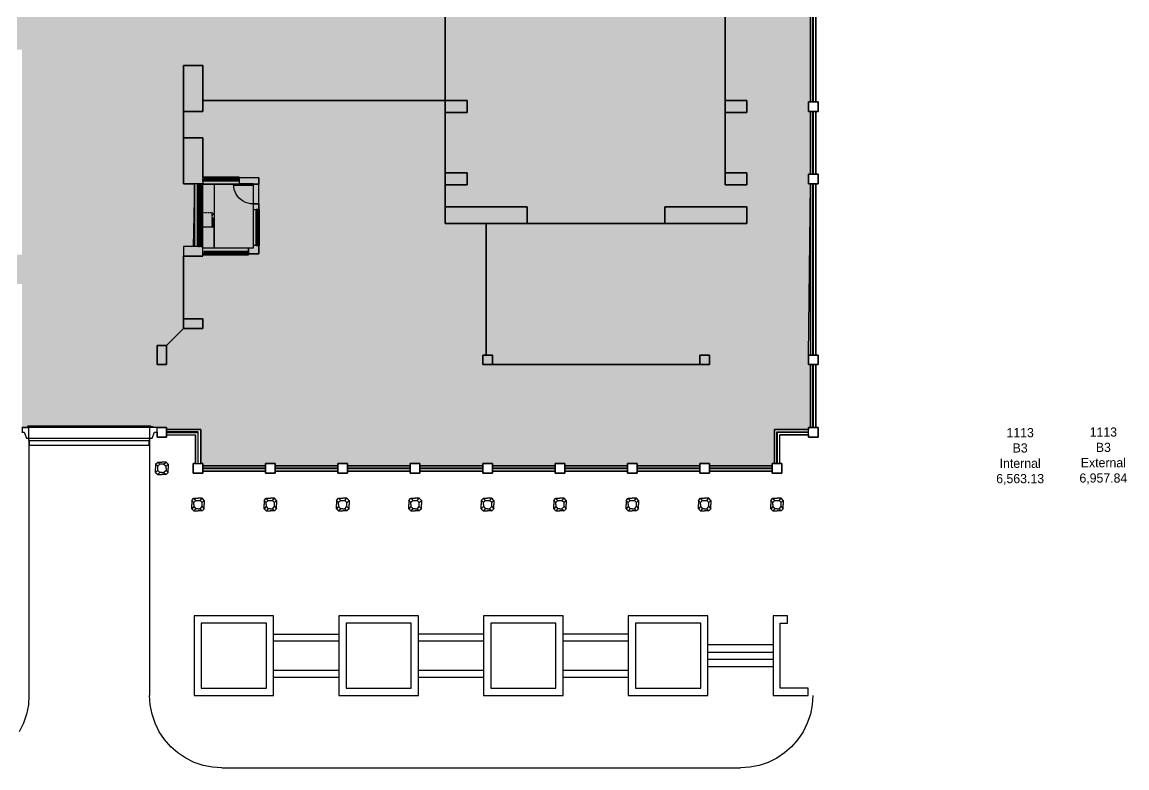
# Model space of a CAD drawing. Extents: x 301721 to 487446, y -38404 to 51035.
# Drawn here: x 382879 to 428673, y -29055 to 1869 of the extents above; entities that cross this region are included whole.
import ezdxf

# ---------------------------------------------------------------- set-up
doc = ezdxf.new("R2010")
doc.units = 0
doc.header["$MEASUREMENT"] = 0
doc.linetypes.add('Dash', pattern=[6.35, 3.175, -3.175])
for name, color, linetype in [('DR', 8, 'CONTINUOUS'), ('EXTERNAL_WORKS_P', 14, 'CONTINUOUS'), ('FURNITURE', 40, 'CONTINUOUS'), ('GROS$', 1, 'CONTINUOUS'), ('GROS$TXT', 1, 'CONTINUOUS'), ('HL-TMP', 7, 'CONTINUOUS'), ('RM', 4, 'CONTINUOUS'), ('RM$', 5, 'CONTINUOUS'), ('SHOPFITTING', 4, 'CONTINUOUS'), ('WA_EXT', 7, 'CONTINUOUS'), ('WN', 4, 'CONTINUOUS')]:
    doc.layers.add(name, color=color, linetype=linetype)

msp = doc.modelspace()

# ---------------------------------------------------------------- hatches: boundary and pattern name
at = {"layer": 'HL-TMP', "linetype": 'Continuous', "true_color": 0xcc3446}
msp.add_hatch(color=242, dxfattribs=at).paths.add_polyline_path([(397291, 34410), (397291, 38665), (393703, 38665), (393703, 38415), (393703, 38165), (391871, 38165), (391871, 38415), (391871, 38665), (391471, 38665), (391471, 39065), (391571, 39065), (391571, 40765), (340771, 40765), (340771, 39065), (340871, 39065), (340871, 38665), (340471, 38665), (340471, 38415), (340471, 38165), (338640, 38165), (338640, 38415), (338640, 38665), (333371, 38665), (332971, 38665), (332971, 39065), (333071, 39065), (333071, 40765), (331021, 40765), (331021, 40615), (331921, 40615), (331921, 40115), (331021, 40115), (331021, 39115), (331921, 39115), (331921, 38615), (331021, 38615), (331021, 35790), (331021, 34665), (331921, 34665), (331921, 34065), (326921, 34065), (326921, 34445), (324246, 34445), (319971, 34445), (319971, 34065), (319371, 34065), (319371, 34445), (318942, 34445), (316871, 34445), (316871, 10615), (317696, 10615), (317696, 10395), (318596, 10395), (318596, 10615), (319421, 10615), (320321, 10615), (324287, 10615), (331021, 10615), (331921, 10615), (331921, 10565), (332971, 10565), (333371, 10565), (337671, 10565), (340471, 10565), (340871, 10565), (340871, 10165), (340691, 10165), (340691, 7565), (340871, 7565), (340871, 7165), (340691, 7165), (340691, 5885), (341971, 5885), (341971, 6065), (342771, 6065), (342771, 5616), (342882, 5623), (342991, 5645), (343096, 5680), (343196, 5729), (343289, 5791), (343372, 5864), (343445, 5948), (343507, 6040), (343556, 6140), (343592, 6245), (343614, 6354), (343621, 6473), (343621, 6765), (343471, 6765), (343471, 7565), (343621, 7565), (343621, 9457), (343614, 9576), (343592, 9685), (343556, 9790), (343507, 9890), (343445, 9982), (343372, 10066), (343289, 10139), (343196, 10201), (343096, 10250), (342999, 10283), (342771, 10313), (342771, 10565), (343056, 10528), (343192, 10481), (343321, 10418), (343441, 10338), (343549, 10243), (343644, 10135), (343724, 10015), (343788, 9886), (343834, 9750), (343862, 9609), (343871, 9465), (343871, 6465), (343862, 6322), (343834, 6180), (343788, 6044), (343724, 5915), (343644, 5795), (343549, 5687), (343441, 5592), (343321, 5512), (343192, 5449), (343056, 5403), (342915, 5375), (342771, 5365), (342771, 3065), (342771, 2665), (342771, 65), (342771, -1835), (342771, -2935), (342771, -4835), (342771, -5335), (342771, -5385), (342771, -6885), (342771, -6935), (342771, -7435), (342771, -7835), (342771, -10435), (342771, -10835), (342771, -11535), (343471, -11535), (343871, -11535), (343871, -12335), (343871, -12857), (343871, -13607), (343871, -14357), (343871, -14407), (343871, -14878), (343887, -14878), (343887, -14935), (344114, -14935), (344114, -14885), (349214, -14885), (349471, -14935), (349471, -12335), (349471, -11235), (349471, -10885), (349471, -10135), (349471, -10135), (349471, -10135), (349471, -10135), (349471, -9385), (349471, -9335), (349471, -7239), (349471, -6489), (349471, -5739), (349471, -5689), (349471, -5495), (349471, 725), (349871, 725), (350466, 725), (351216, 725), (351216, 725), (351216, 725), (351216, 725), (351966, 725), (352016, 725), (352561, 725), (352781, 725), (353376, 725), (354126, 725), (354876, 725), (354926, 725), (355471, 725), (355871, 725), (356466, 725), (357216, 725), (357407, 725), (357902, 725), (357966, 725), (358016, 725), (358561, 725), (358781, 725), (358831, 725), (358831, 615), (359631, 615), (359631, 725), (359681, 725), (361041, 725), (361091, 725), (361091, 615), (361891, 615), (361891, 725), (361941, 725), (364781, 725), (364831, 725), (365321, 725), (365371, 725), (366971, 725), (367021, 725), (367511, 725), (367561, 725), (368471, 725), (368471, 505), (369491, 505), (369491, 725), (370401, 725), (370451, 725), (370451, 615), (371251, 615), (371251, 725), (371301, 725), (372661, 725), (372711, 725), (372711, 615), (373511, 615), (373511, 725), (373561, 725), (373781, 725), (374326, 725), (374376, 725), (374376, 505), (375876, 505), (375876, 725), (375926, 725), (376471, 725), (376871, 725), (377416, 725), (377466, 725), (377466, 505), (378966, 505), (378966, 725), (379016, 725), (379561, 725), (379781, 725), (380676, 725), (380676, 615), (380726, 615), (380726, 505), (381526, 505), (381526, 615), (381576, 725), (382471, 725), (382871, 725), (382871, -5495), (382871, -7330), (382871, -7775), (382401, -7775), (380901, -7775), (379781, -7775), (379671, -7775), (379671, -7825), (379561, -7825), (379561, -8625), (379671, -8625), (379781, -8675), (379781, -8995), (379781, -9105), (379831, -9105), (379831, -9225), (380631, -9225), (380631, -9215), (380631, -9105), (380681, -8995), (382871, -8995), (382871, -11235), (382871, -12335), (382871, -14935), (382887, -14935), (383114, -14935), (383114, -14885), (388214, -14885), (388471, -14935), (388871, -14935), (388871, -15025), (390281, -15025), (390281, -16435), (390371, -16435), (390371, -16525), (392971, -16525), (392971, -16435), (393371, -16435), (393371, -16525), (395971, -16525), (395971, -16435), (396371, -16435), (396371, -16525), (398971, -16525), (398971, -16435), (399371, -16435), (399371, -16525), (401971, -16525), (401971, -16435), (402371, -16435), (402371, -16525), (404971, -16525), (404971, -16435), (405371, -16435), (405371, -16525), (407971, -16525), (407971, -16435), (408371, -16435), (408371, -16525), (410971, -16525), (410971, -16435), (411371, -16435), (411371, -16525), (413971, -16525), (413971, -16435), (414061, -16435), (414061, -15025), (415471, -15025), (415471, -14935), (415561, -14935), (415561, -12335), (415471, -12335), (415471, -11935), (415561, -4835), (415471, -4835), (415471, -4435), (415561, -4435), (415561, -1835), (415471, -1835), (415471, -1435), (415561, -1435), (415561, 4165), (415471, 4165), (415471, 4565), (415561, 4565), (415561, 10165), (415471, 10165), (415471, 10565), (415561, 10565), (415561, 16165), (415471, 16165), (415471, 16565), (415471, 16840), (415471, 18965), (412561, 18965), (412561, 22115), (412021, 22115), (412021, 22615), (412561, 22615), (412561, 23123), (412561, 28115), (412021, 28115), (412021, 28615), (412511, 28615), (412511, 30565), (412511, 34165), (412321, 34165), (405421, 34165), (400751, 34165), (400751, 28615), (401321, 28615), (401321, 28115), (400421, 28115), (400421, 28310), (396196, 28310), (396146, 28310), (396146, 28420), (395396, 28420), (394646, 28420), (394646, 28310), (394596, 28310), (390371, 28310), (390371, 28165), (389571, 28165), (389571, 28565), (390007, 28565), (390007, 31837), (391471, 31837), (391471, 32182), (391616, 32182), (391616, 34165), (391471, 34165), (391471, 34565), (391871, 34565), (391871, 34275), (394932, 34275), (395121, 34275), (395121, 34565), (395721, 34565), (395721, 34275), (397291, 34275), (397291, 34431)], flags=16)

# ---------------------------------------------------------------- linework, layer by layer
at = {"layer": 'DR'}
for p, q in [((391642, -4857), (391642, -4908)), ((392455, -4857), (391642, -4857)), ((391649, -4963), (391642, -4857)), ((392455, -4908), (391642, -4908)), ((391670, -5067), (391649, -4963)), ((392455, -4857), (392455, -4908)), ((392455, -4857), (392455, -5670)), ((391704, -5168), (391670, -5067)), ((391751, -5263), (391704, -5168)), ((391810, -5352), (391751, -5263)), ((391880, -5432), (391810, -5352)), ((391960, -5502), (391880, -5432)), ((392049, -5561), (391960, -5502)), ((392144, -5608), (392049, -5561)), ((392245, -5642), (392144, -5608)), ((392349, -5663), (392245, -5642)), ((392455, -5670), (392349, -5663)), ((383189, -15485), (388139, -15485))]:
    msp.add_line(p, q, dxfattribs=at)
for points in [[(382887, -14935), (382887, -15135), (382971, -15135), (383064, -15385), (383164, -15385), (383164, -14935), (382887, -14935)], [(388214, -14935), (388214, -14885), (383114, -14885), (383114, -14935)], [(388471, -14935), (388164, -14935), (388164, -15385), (388264, -15385), (388371, -15135), (388471, -15135), (388471, -14935)], [(388164, -15385), (388164, -15485), (388139, -15485), (388139, -15685), (383189, -15685), (383189, -15485), (383164, -15485), (383164, -15385)]]:
    msp.add_lwpolyline(points, dxfattribs=at)
at = {"layer": 'EXTERNAL_WORKS_P'}
for p, q in [((383164, -15485), (383164, -26055)), ((388164, -15485), (388164, -26055)), ((414606, -22755), (414006, -22755)), ((393306, -23505), (396006, -23505)), ((396006, -23805), (393306, -23805)), ((402006, -23505), (399306, -23505)), ((402006, -23805), (399306, -23805)), ((408006, -23505), (405306, -23505)), ((408006, -23805), (405306, -23805)), ((414006, -23955), (411306, -23955)), ((411306, -24255), (414006, -24255)), ((414006, -24555), (411306, -24555)), ((393306, -25005), (396006, -25005)), ((399306, -25005), (402006, -25005)), ((405306, -25005), (408006, -25005)), ((411306, -24855), (414006, -24855)), ((396006, -25305), (393306, -25305)), ((402006, -25305), (399306, -25305)), ((408006, -25305), (405306, -25305)), ((391164, -29055), (412656, -29055))]:
    msp.add_line(p, q, dxfattribs=at)
at = {"layer": 'EXTERNAL_WORKS_P', "linetype": 'Continuous'}
for p, q in [((383164, -26055), (383138, -26446)), ((388189, -26446), (388164, -26055)), ((415656, -26055), (415630, -26446)), ((383138, -26446), (383061, -26831)), ((388266, -26831), (388189, -26446)), ((415630, -26446), (415554, -26831)), ((383061, -26831), (382935, -27203)), ((388392, -27203), (388266, -26831)), ((415554, -26831), (415427, -27203)), ((382935, -27203), (382762, -27555)), ((388566, -27555), (388392, -27203)), ((415427, -27203), (415254, -27555)), ((388784, -27881), (388566, -27555)), ((389042, -28176), (388784, -27881)), ((415036, -27881), (414777, -28176)), ((415254, -27555), (415036, -27881)), ((389337, -28435), (389042, -28176)), ((414777, -28176), (414482, -28435)), ((389664, -28653), (389337, -28435)), ((390016, -28827), (389664, -28653)), ((390387, -28953), (390016, -28827)), ((413804, -28827), (413432, -28953)), ((414156, -28653), (413804, -28827)), ((414482, -28435), (414156, -28653)), ((390772, -29029), (390387, -28953)), ((391164, -29055), (390772, -29029)), ((413047, -29029), (412656, -29055)), ((413432, -28953), (413047, -29029))]:
    msp.add_line(p, q, dxfattribs=at)
at = {"layer": 'EXTERNAL_WORKS_P'}
for points in [[(390006, -26055), (393306, -26055), (393306, -22755), (390006, -22755), (390006, -26055)], [(396006, -26055), (399306, -26055), (399306, -22755), (396006, -22755), (396006, -26055)], [(402006, -26055), (405306, -26055), (405306, -22755), (402006, -22755), (402006, -26055)], [(408006, -26055), (411306, -26055), (411306, -22755), (408006, -22755), (408006, -26055)], [(414006, -22755), (414006, -26055), (415456, -26055)], [(415456, -26055), (415456, -25755), (414306, -25755), (414306, -23055), (414606, -23055), (414606, -22755)], [(390306, -25755), (393006, -25755), (393006, -23055), (390306, -23055), (390306, -25755)], [(396306, -25755), (399006, -25755), (399006, -23055), (396306, -23055), (396306, -25755)], [(402306, -25755), (405006, -25755), (405006, -23055), (402306, -23055), (402306, -25755)], [(408306, -25755), (411006, -25755), (411006, -23055), (408306, -23055), (408306, -25755)]]:
    msp.add_lwpolyline(points, dxfattribs=at)
at = {"layer": 'FURNITURE'}
msp.add_line((390847, -4850), (390847, -7510), dxfattribs=at)
at = {"layer": 'GROS$', "linetype": 'Continuous', "flags": 128}
for points in [[(412021, 10615), (412021, -4885), (412921, -4885), (412921, -4385), (412021, -4385), (412021, -1885), (412921, -1885), (412921, -1385), (412021, -1385), (412021, 4115)], [(382871, -15135), (382971, -15135), (383064, -15385), (383164, -15385), (388164, -15385), (388264, -15385), (388371, -15135), (388471, -15135), (388471, -15335), (388871, -15335), (388871, -15245), (390061, -15245), (390061, -16435), (389971, -16435), (389971, -16835), (390371, -16835), (390371, -16745), (392971, -16745), (392971, -16835), (393371, -16835), (393371, -16745), (395971, -16745), (395971, -16835), (396371, -16835), (396371, -16745), (398971, -16745), (398971, -16835), (399371, -16835), (399371, -16745), (401971, -16745), (401971, -16835), (402371, -16835), (402371, -16745), (404971, -16745), (404971, -16835), (405371, -16835), (405371, -16745), (407971, -16745), (407971, -16835), (408371, -16835), (408371, -16745), (410971, -16745), (410971, -16835), (411371, -16835), (411371, -16745), (413971, -16745), (413971, -16835), (414371, -16835), (414371, -16435), (414281, -16435), (414281, -15245), (415471, -15245), (415471, -15335), (415871, -15335), (415871, -14935), (415781, -14935), (415781, -12335), (415871, -12335), (415871, -11935), (415781, -11935), (415781, -4835), (415871, -4835), (415871, -4435), (415781, -4435), (415781, -1835), (415871, -1835), (415871, -1435), (415781, -1435), (415781, 4165)], [(415561, 4165), (415561, -1435), (415471, -1435), (415471, -1835), (415561, -1835), (415561, -4435), (415471, -4435), (415471, -4835), (415561, -4835), (415561, -11935), (415471, -11935), (415471, -12335), (415561, -12335), (415561, -14935), (415471, -14935), (415471, -15025), (414061, -15025), (414061, -16435), (413971, -16435), (413971, -16525), (411371, -16525), (411371, -16435), (410971, -16435), (410971, -16525), (408371, -16525), (408371, -16435), (407971, -16435), (407971, -16525), (405371, -16525), (405371, -16435), (404971, -16435), (404971, -16525), (402371, -16525), (402371, -16435), (401971, -16435), (401971, -16525), (399371, -16525), (399371, -16435), (398971, -16435), (398971, -16525), (396371, -16525), (396371, -16435), (395971, -16435), (395971, -16525), (393371, -16525), (393371, -16435), (392971, -16435), (392971, -16525), (390371, -16525), (390371, -16435), (390281, -16435), (390281, -15025), (388871, -15025), (388871, -14935), (382871, -14935)], [(400421, 4499), (400421, -1385), (390371, -1385), (390371, 65), (389571, 65), (389571, -4835), (390032, -4835), (389971, -7435), (389571, -7435), (389571, -7835), (389571, -10835), (388871, -11535), (388471, -11535), (388471, -12335), (388871, -12335), (388871, -11535), (389571, -10835), (390371, -10835), (390371, -10435), (389571, -10435), (389571, -7835), (390371, -7835), (390371, -7777), (392269, -7777), (392269, -7740), (392685, -7740), (392685, -7400), (392723, -7400), (392723, -5900), (392685, -5900), (392685, -4857), (392455, -4857), (392455, -7510), (390371, -7510), (390371, -4850), (390371, -4835), (392455, -4835), (392455, -4857), (392685, -4857), (392685, -4595), (391871, -4595), (390372, -4595), (390372, -2935), (389571, -2935), (389571, -1835), (390371, -1835), (390371, -1385), (400421, -1385), (400421, -6485), (402121, -6485), (402121, -11935), (401971, -11935), (401971, -12335), (411371, -12335), (411371, -11935), (410971, -11935), (410971, -12335), (402371, -12335), (402371, -11935), (402121, -11935), (402121, -6485), (412921, -6485), (412921, -5785), (409521, -5785), (409521, -6485), (403821, -6485), (403821, -5785), (400421, -5785), (400421, -4885), (401321, -4885), (401321, -4385), (400421, -4385), (400421, -1885), (401321, -1885), (401321, -1385), (400421, -1385), (400421, 4115)]]:
    msp.add_lwpolyline(points, dxfattribs=at)
at = {"layer": 'RM', "linetype": 'Continuous', "flags": 128}
for points in [[(389571, 65), (390371, 65), (390371, -1835), (389571, -1835)], [(400421, -1385), (401321, -1385), (401321, -1885), (400421, -1885)], [(412021, -1385), (412921, -1385), (412921, -1885), (412021, -1885)], [(389571, -2935), (390371, -2935), (390371, -4557), (391871, -4557), (392685, -4595), (392685, -4857), (392455, -4857), (392455, -5670), (392685, -5670), (392685, -5900), (392635, -5900), (392635, -7400), (392685, -7400), (392685, -7740), (392269, -7740), (392269, -7690), (390421, -7690), (390421, -7642), (392269, -7642), (392269, -7637), (392269, -7510), (390847, -7510), (390847, -6376), (390770, -6376), (390770, -6629), (390325, -6629), (390325, -7435), (390032, -7435), (390032, -4835), (389571, -4835)], [(400421, -4385), (401321, -4385), (401321, -4885), (400421, -4885)], [(412021, -4385), (412921, -4385), (412921, -4885), (412021, -4885)], [(390237, -4835), (390237, -7435), (390154, -7435), (390154, -4835), (390189, -4835)], [(391871, -4728), (390371, -4728), (390371, -4693), (390371, -4645), (391871, -4645), (391871, -4693)], [(391642, -4857), (391871, -4857), (391871, -4850), (391642, -4850)], [(392723, -7400), (392723, -5900), (392685, -5900), (392685, -7400)], [(400421, -5785), (403821, -5785), (403821, -6485), (400421, -6485)], [(409521, -5785), (412921, -5785), (412921, -6485), (409521, -6485)], [(390750, -6080), (390808, -6080), (390808, -6092), (390750, -6092)], [(390795, -6281), (390795, -6364), (390808, -6376), (390808, -6281)], [(392587, -5960), (392611, -5960), (392611, -7340), (392587, -7400)], [(390371, -7777), (392269, -7777), (392269, -7740), (390371, -7740)], [(389571, -10435), (390371, -10435), (390371, -10835), (389571, -10835)], [(388471, -11535), (388871, -11535), (388871, -12335), (388471, -12335)], [(401971, -11935), (402371, -11935), (402371, -12335), (401971, -12335)], [(410971, -11935), (411371, -11935), (411371, -12335), (410971, -12335)]]:
    msp.add_lwpolyline(points, close=True, dxfattribs=at)
at = {"layer": 'RM$', "linetype": 'Continuous', "flags": 128}
msp.add_lwpolyline([(382871, -14935), (382887, -14935), (383114, -14935), (383114, -14885), (388214, -14885), (388471, -14935), (388871, -14935), (388871, -15025), (390281, -15025), (390281, -16435), (390371, -16435), (390371, -16525), (392971, -16525), (392971, -16435), (393371, -16435), (393371, -16525), (395971, -16525), (395971, -16435), (396371, -16435), (396371, -16525), (398971, -16525), (398971, -16435), (399371, -16435), (399371, -16525), (401971, -16525), (401971, -16435), (402371, -16435), (402371, -16525), (404971, -16525), (404971, -16435), (405371, -16435), (405371, -16525), (407971, -16525), (407971, -16435), (408371, -16435), (408371, -16525), (410971, -16525), (410971, -16435), (411371, -16435), (411371, -16525), (413971, -16525), (413971, -16435), (414061, -16435), (414061, -15025), (415471, -15025), (415471, -14935), (415561, -14935), (415561, -12335), (415471, -12335), (415471, -11935), (415561, -4835), (415471, -4835), (415471, -4435), (415561, -4435), (415561, -1835), (415471, -1835), (415471, -1435), (415561, -1435), (415561, 4165)], dxfattribs=at)
at = {"layer": 'SHOPFITTING', "linetype": 'Dash'}
for p, q in [((390287, -6029), (390750, -6029)), ((390770, -6029), (390750, -6029)), ((390750, -6029), (390750, -6629)), ((390770, -6629), (390770, -6029)), ((390750, -6629), (390287, -6629)), ((390750, -6629), (390770, -6629))]:
    msp.add_line(p, q, dxfattribs=at)
at = {"layer": 'SHOPFITTING'}
for p, q in [((390770, -6092), (390770, -6080)), ((390808, -6080), (390770, -6080)), ((390770, -6092), (390808, -6092)), ((390808, -6281), (390770, -6281)), ((390770, -6281), (390770, -6294)), ((390770, -6294), (390795, -6294)), ((390770, -6376), (390770, -6364)), ((390795, -6364), (390770, -6364)), ((390770, -6376), (390808, -6376)), ((390795, -6294), (390795, -6364)), ((390808, -6092), (390808, -6080)), ((390808, -6376), (390808, -6281))]:
    msp.add_line(p, q, dxfattribs=at)
at = {"layer": 'WA_EXT'}
for p, q in [((389571, -1835), (389571, 65)), ((390371, 65), (389571, 65)), ((390371, -1835), (390371, 65)), ((390371, -1835), (389571, -1835)), ((389571, -2935), (389571, -4835)), ((390371, -2935), (389571, -2935)), ((390371, -2935), (390371, -4835)), ((390371, -4835), (389571, -4835)), ((392685, -4595), (391871, -4595)), ((391871, -4595), (391871, -4825)), ((391871, -4825), (392455, -4825)), ((392455, -4825), (392455, -4857)), ((392455, -4857), (392685, -4857)), ((392685, -4857), (392685, -4595)), ((392455, -5670), (392455, -5900)), ((392685, -5670), (392455, -5670)), ((392455, -5900), (392685, -5900)), ((392583, -5900), (392685, -5900)), ((392685, -5900), (392685, -5670)), ((389571, -7435), (389571, -7835)), ((390371, -7435), (389571, -7435)), ((390371, -7835), (390371, -7435)), ((392455, -7510), (392269, -7510)), ((392269, -7510), (392269, -7740)), ((392269, -7740), (392685, -7740)), ((392455, -7400), (392455, -7510)), ((392685, -7400), (392455, -7400)), ((392685, -7400), (392583, -7400)), ((392685, -7740), (392685, -7400)), ((390371, -7835), (389571, -7835)), ((389571, -10435), (389571, -10835)), ((390371, -10435), (389571, -10435)), ((390371, -10835), (390371, -10435)), ((390371, -10835), (389571, -10835)), ((388871, -11535), (388471, -11535)), ((388471, -12335), (388471, -11535)), ((388871, -12335), (388871, -11535)), ((388471, -12335), (388871, -12335)), ((388413, -16463), (388499, -16377)), ((388499, -16549), (388413, -16463)), ((388413, -16463), (388413, -16635)), ((388585, -16463), (388499, -16377)), ((388499, -16377), (388671, -16377)), ((388499, -16549), (388585, -16463)), ((388671, -16463), (388585, -16463)), ((388844, -16377), (388671, -16377)), ((388757, -16463), (388671, -16463)), ((388757, -16463), (388844, -16377)), ((388757, -16463), (388844, -16549)), ((388930, -16463), (388844, -16377)), ((388844, -16549), (388930, -16463)), ((388930, -16463), (388930, -16635)), ((388413, -16807), (388413, -16635)), ((388499, -16721), (388413, -16807)), ((388413, -16807), (388499, -16893)), ((388499, -16635), (388499, -16549)), ((388499, -16721), (388499, -16635)), ((388585, -16807), (388499, -16721)), ((388585, -16807), (388499, -16893)), ((388499, -16893), (388671, -16893)), ((388671, -16807), (388585, -16807)), ((388671, -16807), (388757, -16807)), ((388844, -16893), (388671, -16893)), ((388844, -16721), (388757, -16807)), ((388757, -16807), (388844, -16893)), ((388844, -16635), (388844, -16549)), ((388844, -16635), (388844, -16721)), ((388844, -16721), (388930, -16807)), ((388930, -16807), (388844, -16893)), ((388930, -16807), (388930, -16635)), ((389913, -17963), (389999, -17877)), ((389999, -18049), (389913, -17963)), ((389913, -17963), (389913, -18135)), ((389913, -18307), (389913, -18135)), ((389999, -18221), (389913, -18307)), ((389913, -18307), (389999, -18393)), ((390085, -17963), (389999, -17877)), ((389999, -17877), (390171, -17877)), ((390085, -17963), (389999, -18049)), ((389999, -18135), (389999, -18049)), ((389999, -18135), (389999, -18221)), ((389999, -18221), (390085, -18307)), ((390085, -18307), (389999, -18393)), ((390085, -17963), (390171, -17963)), ((390171, -18307), (390085, -18307)), ((390344, -17877), (390171, -17877)), ((390171, -17963), (390257, -17963)), ((390171, -18307), (390257, -18307)), ((390257, -17963), (390344, -17877)), ((390344, -18049), (390257, -17963)), ((390257, -18307), (390344, -18221)), ((390257, -18307), (390344, -18393)), ((390430, -17963), (390344, -17877)), ((390344, -18049), (390430, -17963)), ((390344, -18135), (390344, -18049)), ((390344, -18221), (390344, -18135)), ((390344, -18221), (390430, -18307)), ((390430, -18307), (390344, -18393)), ((390430, -17963), (390430, -18135)), ((390430, -18307), (390430, -18135)), ((392913, -17963), (392999, -17877)), ((392999, -18049), (392913, -17963)), ((392913, -17963), (392913, -18135)), ((392913, -18307), (392913, -18135)), ((392999, -18221), (392913, -18307)), ((392913, -18307), (392999, -18393)), ((393085, -17963), (392999, -17877)), ((392999, -17877), (393171, -17877)), ((393085, -17963), (392999, -18049)), ((392999, -18135), (392999, -18049)), ((392999, -18135), (392999, -18221)), ((392999, -18221), (393085, -18307)), ((393085, -18307), (392999, -18393)), ((393085, -17963), (393171, -17963)), ((393171, -18307), (393085, -18307)), ((393344, -17877), (393171, -17877)), ((393171, -17963), (393257, -17963)), ((393171, -18307), (393257, -18307)), ((393257, -17963), (393344, -17877)), ((393344, -18049), (393257, -17963)), ((393257, -18307), (393344, -18221)), ((393257, -18307), (393344, -18393)), ((393430, -17963), (393344, -17877)), ((393344, -18049), (393430, -17963)), ((393344, -18135), (393344, -18049)), ((393344, -18221), (393344, -18135)), ((393344, -18221), (393430, -18307)), ((393430, -18307), (393344, -18393)), ((393430, -17963), (393430, -18135)), ((393430, -18307), (393430, -18135)), ((395913, -17963), (395999, -17877)), ((395999, -18049), (395913, -17963)), ((395913, -17963), (395913, -18135)), ((395913, -18307), (395913, -18135)), ((395999, -18221), (395913, -18307)), ((395913, -18307), (395999, -18393)), ((396085, -17963), (395999, -17877)), ((395999, -17877), (396171, -17877)), ((396085, -17963), (395999, -18049)), ((395999, -18135), (395999, -18049)), ((395999, -18135), (395999, -18221)), ((395999, -18221), (396085, -18307)), ((396085, -18307), (395999, -18393)), ((396085, -17963), (396171, -17963)), ((396171, -18307), (396085, -18307)), ((396344, -17877), (396171, -17877)), ((396171, -17963), (396257, -17963)), ((396171, -18307), (396257, -18307)), ((396257, -17963), (396344, -17877)), ((396344, -18049), (396257, -17963)), ((396257, -18307), (396344, -18221)), ((396257, -18307), (396344, -18393)), ((396430, -17963), (396344, -17877)), ((396344, -18049), (396430, -17963)), ((396344, -18135), (396344, -18049)), ((396344, -18221), (396344, -18135)), ((396344, -18221), (396430, -18307)), ((396430, -18307), (396344, -18393)), ((396430, -17963), (396430, -18135)), ((396430, -18307), (396430, -18135)), ((398913, -17963), (398999, -17877)), ((398999, -18049), (398913, -17963)), ((398913, -17963), (398913, -18135)), ((398913, -18307), (398913, -18135)), ((398999, -18221), (398913, -18307)), ((398913, -18307), (398999, -18393)), ((399085, -17963), (398999, -17877)), ((398999, -17877), (399171, -17877)), ((399085, -17963), (398999, -18049)), ((398999, -18135), (398999, -18049)), ((398999, -18135), (398999, -18221)), ((398999, -18221), (399085, -18307)), ((399085, -18307), (398999, -18393)), ((399085, -17963), (399171, -17963)), ((399171, -18307), (399085, -18307)), ((399344, -17877), (399171, -17877)), ((399171, -17963), (399257, -17963)), ((399171, -18307), (399257, -18307)), ((399257, -17963), (399344, -17877)), ((399344, -18049), (399257, -17963)), ((399257, -18307), (399344, -18221)), ((399257, -18307), (399344, -18393)), ((399430, -17963), (399344, -17877)), ((399344, -18049), (399430, -17963)), ((399344, -18135), (399344, -18049)), ((399344, -18221), (399344, -18135)), ((399344, -18221), (399430, -18307)), ((399430, -18307), (399344, -18393)), ((399430, -17963), (399430, -18135)), ((399430, -18307), (399430, -18135)), ((401913, -17963), (401999, -17877)), ((401999, -18049), (401913, -17963)), ((401913, -17963), (401913, -18135)), ((401913, -18307), (401913, -18135)), ((401999, -18221), (401913, -18307)), ((401913, -18307), (401999, -18393)), ((402085, -17963), (401999, -17877)), ((401999, -17877), (402171, -17877)), ((402085, -17963), (401999, -18049)), ((401999, -18135), (401999, -18049)), ((401999, -18135), (401999, -18221)), ((401999, -18221), (402085, -18307)), ((402085, -18307), (401999, -18393)), ((402085, -17963), (402171, -17963)), ((402171, -18307), (402085, -18307)), ((402344, -17877), (402171, -17877)), ((402171, -17963), (402257, -17963)), ((402171, -18307), (402257, -18307)), ((402257, -17963), (402344, -17877)), ((402344, -18049), (402257, -17963)), ((402257, -18307), (402344, -18221)), ((402257, -18307), (402344, -18393)), ((402430, -17963), (402344, -17877)), ((402344, -18049), (402430, -17963)), ((402344, -18135), (402344, -18049)), ((402344, -18221), (402344, -18135)), ((402344, -18221), (402430, -18307)), ((402430, -18307), (402344, -18393)), ((402430, -17963), (402430, -18135)), ((402430, -18307), (402430, -18135)), ((404913, -17963), (404999, -17877)), ((404999, -18049), (404913, -17963)), ((404913, -17963), (404913, -18135)), ((404913, -18307), (404913, -18135)), ((404999, -18221), (404913, -18307)), ((404913, -18307), (404999, -18393)), ((405085, -17963), (404999, -17877)), ((404999, -17877), (405171, -17877)), ((405085, -17963), (404999, -18049)), ((404999, -18135), (404999, -18049)), ((404999, -18135), (404999, -18221)), ((404999, -18221), (405085, -18307)), ((405085, -18307), (404999, -18393)), ((405085, -17963), (405171, -17963)), ((405171, -18307), (405085, -18307)), ((405344, -17877), (405171, -17877)), ((405171, -17963), (405257, -17963)), ((405171, -18307), (405257, -18307)), ((405257, -17963), (405344, -17877)), ((405344, -18049), (405257, -17963)), ((405257, -18307), (405344, -18221)), ((405257, -18307), (405344, -18393)), ((405430, -17963), (405344, -17877)), ((405344, -18049), (405430, -17963)), ((405344, -18135), (405344, -18049)), ((405344, -18221), (405344, -18135)), ((405344, -18221), (405430, -18307)), ((405430, -18307), (405344, -18393)), ((405430, -17963), (405430, -18135)), ((405430, -18307), (405430, -18135)), ((407913, -17963), (407999, -17877)), ((407999, -18049), (407913, -17963)), ((407913, -17963), (407913, -18135)), ((407913, -18307), (407913, -18135)), ((407999, -18221), (407913, -18307)), ((407913, -18307), (407999, -18393)), ((408085, -17963), (407999, -17877)), ((407999, -17877), (408171, -17877)), ((408085, -17963), (407999, -18049)), ((407999, -18135), (407999, -18049)), ((407999, -18135), (407999, -18221)), ((407999, -18221), (408085, -18307)), ((408085, -18307), (407999, -18393)), ((408085, -17963), (408171, -17963)), ((408171, -18307), (408085, -18307)), ((408344, -17877), (408171, -17877)), ((408171, -17963), (408257, -17963)), ((408171, -18307), (408257, -18307)), ((408257, -17963), (408344, -17877)), ((408344, -18049), (408257, -17963)), ((408257, -18307), (408344, -18221)), ((408257, -18307), (408344, -18393)), ((408430, -17963), (408344, -17877)), ((408344, -18049), (408430, -17963)), ((408344, -18135), (408344, -18049)), ((408344, -18221), (408344, -18135)), ((408344, -18221), (408430, -18307)), ((408430, -18307), (408344, -18393)), ((408430, -17963), (408430, -18135)), ((408430, -18307), (408430, -18135)), ((410913, -17963), (410999, -17877)), ((410999, -18049), (410913, -17963)), ((410913, -17963), (410913, -18135)), ((410913, -18307), (410913, -18135)), ((410999, -18221), (410913, -18307)), ((410913, -18307), (410999, -18393)), ((411085, -17963), (410999, -17877)), ((410999, -17877), (411171, -17877)), ((411085, -17963), (410999, -18049)), ((410999, -18135), (410999, -18049)), ((410999, -18135), (410999, -18221)), ((410999, -18221), (411085, -18307)), ((411085, -18307), (410999, -18393)), ((411085, -17963), (411171, -17963)), ((411171, -18307), (411085, -18307)), ((411344, -17877), (411171, -17877)), ((411171, -17963), (411257, -17963)), ((411171, -18307), (411257, -18307)), ((411257, -17963), (411344, -17877)), ((411344, -18049), (411257, -17963)), ((411257, -18307), (411344, -18221)), ((411257, -18307), (411344, -18393)), ((411430, -17963), (411344, -17877)), ((411344, -18049), (411430, -17963)), ((411344, -18135), (411344, -18049)), ((411344, -18221), (411344, -18135)), ((411344, -18221), (411430, -18307)), ((411430, -18307), (411344, -18393)), ((411430, -17963), (411430, -18135)), ((411430, -18307), (411430, -18135)), ((413913, -17963), (413999, -17877)), ((413999, -18049), (413913, -17963)), ((413913, -17963), (413913, -18135)), ((413913, -18307), (413913, -18135)), ((413999, -18221), (413913, -18307)), ((413913, -18307), (413999, -18393)), ((414085, -17963), (413999, -17877)), ((413999, -17877), (414171, -17877)), ((414085, -17963), (413999, -18049)), ((413999, -18135), (413999, -18049)), ((413999, -18135), (413999, -18221)), ((413999, -18221), (414085, -18307)), ((414085, -18307), (413999, -18393)), ((414085, -17963), (414171, -17963)), ((414171, -18307), (414085, -18307)), ((414344, -17877), (414171, -17877)), ((414171, -17963), (414257, -17963)), ((414171, -18307), (414257, -18307)), ((414257, -17963), (414344, -17877)), ((414344, -18049), (414257, -17963)), ((414257, -18307), (414344, -18221)), ((414257, -18307), (414344, -18393)), ((414430, -17963), (414344, -17877)), ((414344, -18049), (414430, -17963)), ((414344, -18135), (414344, -18049)), ((414344, -18221), (414344, -18135)), ((414344, -18221), (414430, -18307)), ((414430, -18307), (414344, -18393)), ((414430, -17963), (414430, -18135)), ((414430, -18307), (414430, -18135)), ((389999, -18393), (390171, -18393)), ((390344, -18393), (390171, -18393)), ((392999, -18393), (393171, -18393)), ((393344, -18393), (393171, -18393)), ((395999, -18393), (396171, -18393)), ((396344, -18393), (396171, -18393)), ((398999, -18393), (399171, -18393)), ((399344, -18393), (399171, -18393)), ((401999, -18393), (402171, -18393)), ((402344, -18393), (402171, -18393)), ((404999, -18393), (405171, -18393)), ((405344, -18393), (405171, -18393)), ((407999, -18393), (408171, -18393)), ((408344, -18393), (408171, -18393)), ((410999, -18393), (411171, -18393)), ((411344, -18393), (411171, -18393)), ((413999, -18393), (414171, -18393)), ((414344, -18393), (414171, -18393))]:
    msp.add_line(p, q, dxfattribs=at)
for points in [[(400421, -1385), (400421, -1885), (401321, -1885), (401321, -1385), (400421, -1385)], [(412921, -1885), (412921, -1385), (412021, -1385), (412021, -1885), (412921, -1885)], [(415871, -1835), (415471, -1835), (415471, -1435), (415871, -1435), (415871, -1835)], [(400421, -4385), (400421, -4885), (401321, -4885), (401321, -4385), (400421, -4385)], [(412921, -4885), (412921, -4385), (412021, -4385), (412021, -4885), (412921, -4885)], [(415871, -4835), (415471, -4835), (415471, -4435), (415871, -4435), (415871, -4835)], [(400421, -6485), (403821, -6485), (403821, -5785), (400421, -5785), (400421, -6485)], [(412921, -5785), (409521, -5785), (409521, -6485), (412921, -6485), (412921, -5785)], [(402371, -12335), (401971, -12335), (401971, -11935), (402371, -11935), (402371, -12335)], [(411371, -12335), (410971, -12335), (410971, -11935), (411371, -11935), (411371, -12335)], [(415871, -12335), (415471, -12335), (415471, -11935), (415871, -11935), (415871, -12335)], [(388871, -15335), (388471, -15335), (388471, -14935), (388871, -14935), (388871, -15335)], [(415871, -15335), (415471, -15335), (415471, -14935), (415871, -14935), (415871, -15335)], [(390371, -16835), (389971, -16835), (389971, -16435), (390371, -16435), (390371, -16835)], [(393371, -16835), (392971, -16835), (392971, -16435), (393371, -16435), (393371, -16835)], [(396371, -16835), (395971, -16835), (395971, -16435), (396371, -16435), (396371, -16835)], [(399371, -16835), (398971, -16835), (398971, -16435), (399371, -16435), (399371, -16835)], [(402371, -16835), (401971, -16835), (401971, -16435), (402371, -16435), (402371, -16835)], [(405371, -16835), (404971, -16835), (404971, -16435), (405371, -16435), (405371, -16835)], [(408371, -16835), (407971, -16835), (407971, -16435), (408371, -16435), (408371, -16835)], [(411371, -16835), (410971, -16835), (410971, -16435), (411371, -16435), (411371, -16835)], [(414371, -16835), (413971, -16835), (413971, -16435), (414371, -16435), (414371, -16835)]]:
    msp.add_lwpolyline(points, dxfattribs=at)
at = {"layer": 'WN'}
for p, q in [((415661, -1435), (415661, 4165)), ((415681, -1435), (415681, 4165)), ((415661, -4435), (415661, -1835)), ((415681, -4435), (415681, -1835)), ((390371, -4557), (390371, -4594)), ((391871, -4557), (390371, -4557)), ((391871, -4594), (391871, -4557)), ((390032, -4835), (390032, -7435)), ((390154, -7435), (390154, -4835)), ((390237, -4835), (390189, -4835)), ((390189, -4835), (390189, -7435)), ((390189, -4895), (390237, -4895)), ((390213, -4895), (390213, -7375)), ((390237, -7435), (390237, -4835)), ((390287, -4835), (390287, -7435)), ((390325, -4835), (390289, -4835)), ((390325, -7435), (390325, -4835)), ((390346, -4834), (390346, -4850)), ((390346, -4850), (391896, -4850)), ((391871, -4645), (390371, -4645)), ((390371, -4645), (390371, -4693)), ((390371, -4693), (391871, -4693)), ((391871, -4728), (390371, -4728)), ((390372, -4595), (391871, -4595)), ((390431, -4693), (390431, -4645)), ((390431, -4669), (391811, -4669)), ((391811, -4693), (391811, -4645)), ((391871, -4595), (391871, -4697)), ((391871, -4693), (391871, -4645)), ((391896, -4850), (391896, -4825)), ((415661, -11935), (415661, -4835)), ((415681, -11935), (415681, -4835)), ((392455, -5900), (392455, -7400)), ((392635, -5900), (392587, -5900)), ((392587, -5900), (392587, -7400)), ((392635, -7400), (392635, -5900)), ((392685, -5900), (392685, -7400)), ((392723, -5900), (392687, -5900)), ((392723, -7400), (392723, -5900)), ((392587, -5960), (392635, -5960)), ((392611, -5960), (392611, -7340)), ((390189, -7375), (390237, -7375)), ((390189, -7435), (390237, -7435)), ((390289, -7435), (390325, -7435)), ((392269, -7510), (390371, -7510)), ((392269, -7740), (390371, -7740)), ((390371, -7741), (390371, -7777)), ((390371, -7777), (392269, -7777)), ((390421, -7642), (390421, -7690)), ((392269, -7642), (390421, -7642)), ((390421, -7690), (392269, -7690)), ((390481, -7642), (390481, -7690)), ((392209, -7666), (390481, -7666)), ((392209, -7642), (392209, -7690)), ((392269, -7637), (392269, -7740)), ((392269, -7690), (392269, -7642)), ((392269, -7777), (392269, -7741)), ((392587, -7340), (392635, -7340)), ((392587, -7400), (392635, -7400)), ((392687, -7400), (392723, -7400)), ((415661, -14935), (415661, -12335)), ((415681, -14935), (415681, -12335)), ((388871, -15025), (390281, -15025)), ((388871, -15245), (388871, -15025)), ((390281, -16435), (390281, -15025)), ((415471, -15025), (414061, -15025)), ((414061, -16435), (414061, -15025)), ((415471, -15245), (415471, -15025)), ((388871, -15245), (390061, -15245)), ((390061, -16435), (390061, -15245)), ((414281, -16435), (414281, -15245)), ((415471, -15245), (414281, -15245)), ((390061, -16435), (390281, -16435)), ((414281, -16435), (414061, -16435)), ((392971, -16625), (390371, -16625)), ((390371, -16645), (392971, -16645)), ((395971, -16625), (393371, -16625)), ((393371, -16645), (395971, -16645)), ((398971, -16625), (396371, -16625)), ((396371, -16645), (398971, -16645)), ((401971, -16625), (399371, -16625)), ((399371, -16645), (401971, -16645)), ((404971, -16625), (402371, -16625)), ((402371, -16645), (404971, -16645)), ((407971, -16625), (405371, -16625)), ((405371, -16645), (407971, -16645)), ((410971, -16625), (408371, -16625)), ((408371, -16645), (410971, -16645)), ((413971, -16625), (411371, -16625)), ((411371, -16645), (413971, -16645))]:
    msp.add_line(p, q, dxfattribs=at)
for points in [[(415781, -1435), (415561, -1435), (415561, 4165), (415781, 4165), (415781, -1435)], [(415781, -4435), (415561, -4435), (415561, -1835), (415781, -1835), (415781, -4435)], [(415781, -11935), (415561, -11935), (415561, -4835), (415781, -4835), (415781, -11935)], [(415781, -14935), (415561, -14935), (415561, -12335), (415781, -12335), (415781, -14935)], [(390181, -16435), (390181, -15125), (388871, -15125)], [(388871, -15145), (390161, -15145), (390161, -16435)], [(414161, -16435), (414161, -15125), (415471, -15125)], [(415471, -15145), (414181, -15145), (414181, -16435)], [(392971, -16745), (390371, -16745), (390371, -16525), (392971, -16525), (392971, -16745)], [(395971, -16745), (393371, -16745), (393371, -16525), (395971, -16525), (395971, -16745)], [(398971, -16745), (396371, -16745), (396371, -16525), (398971, -16525), (398971, -16745)], [(401971, -16745), (399371, -16745), (399371, -16525), (401971, -16525), (401971, -16745)], [(404971, -16745), (402371, -16745), (402371, -16525), (404971, -16525), (404971, -16745)], [(407971, -16745), (405371, -16745), (405371, -16525), (407971, -16525), (407971, -16745)], [(410971, -16745), (408371, -16745), (408371, -16525), (410971, -16525), (410971, -16745)], [(413971, -16745), (411371, -16745), (411371, -16525), (413971, -16525), (413971, -16745)]]:
    msp.add_lwpolyline(points, dxfattribs=at)

# ---------------------------------------------------------------- texts
at = {"layer": 'GROS$TXT', "linetype": 'Continuous', "char_height": 381, "attachment_point": 8}
for s, insert in [('1113^M^JB3^M^JInternal^M^J6,563.13^M^J', (424249, -17320)), ('1113^M^JB3^M^JExternal^M^J6,957.84^M^J', (427697, -17296))]:
    msp.add_mtext(s, dxfattribs=dict(at, insert=insert))

doc.saveas('drawing.dxf')
